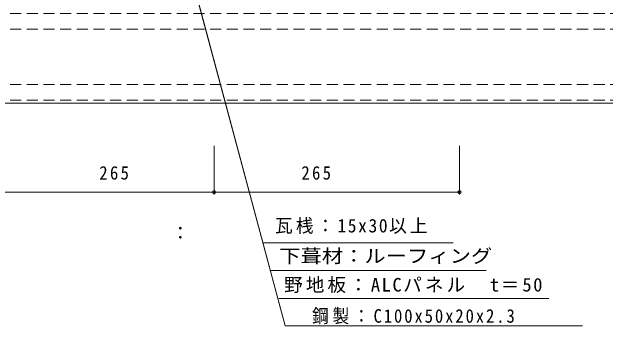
# Model space of a CAD drawing. Units: millimetres, scale not verified. Extents: x -694 to 616, y -441 to 451.
# Drawn here: x -33 to 616, y -441 to -101 of the extents above; entities that cross this region are included whole.
import ezdxf
from ezdxf.enums import TextEntityAlignment as Align

# ---------------------------------------------------------------- set-up
doc = ezdxf.new("R2010")
doc.units = ezdxf.units.MM
doc.header["$LTSCALE"] = 10
doc.linetypes.add('DASHED1', pattern=[1.8, 1.2, -0.6])
for name, color, linetype, lineweight in [('0-0_LAYER001', 4, 'Continuous', 18), ('0-1_LAYER004', 7, 'Continuous', 18), ('0-2_LAYER006', 7, 'Continuous', 18)]:
    doc.layers.add(name, color=color, linetype=linetype, lineweight=lineweight)
doc.styles.add('ＭＳ ゴシック', font='')
doc.styles.get('ＭＳ ゴシック').set_extended_font_data('MS Gothic')

msp = doc.modelspace()

# ---------------------------------------------------------------- linework, layer by layer
at = {"layer": '0-0_LAYER001', "color": 1, "linetype": 'DASHED1'}
for p, q in [((-323.4, -102.72), (615.56, -102.72)), ((-323.4, -119.52), (615.56, -119.52)), ((-323.4, -179.52), (615.56, -179.52)), ((-323.4, -196.32), (615.56, -196.32))]:
    msp.add_line(p, q, dxfattribs=at)
at = {"layer": '0-0_LAYER001', "color": 2}
for p, q in [((-323.4, -199.52), (615.56, -199.52)), ((184.86, -298.37), (184.86, -245.87)), ((449.86, -298.37), (449.86, -245.87)), ((-80.14, -295.87), (184.86, -295.87)), ((184.86, -295.87), (449.86, -295.87)), ((238.15, -350.75), (442.98, -350.75)), ((245.06, -380.61), (478.6, -380.61)), ((254.61, -410.71), (546.23, -410.71))]:
    msp.add_line(p, q, dxfattribs=at)
msp.add_lwpolyline([(154.92, -41.75), (261.78, -440.57), (582.78, -440.57)], dxfattribs=at)
for centre in [(184.86, -295.87), (184.86, -295.87), (449.86, -295.87)]:
    msp.add_circle(centre, 1.7, dxfattribs=at)
at = {"layer": '0-1_LAYER004'}
for p, q in [((154.92, -41.75), (261.78, -440.57)), ((184.86, -298.37), (184.86, -245.87)), ((449.86, -297.57), (449.86, -245.87)), ((-300.14, -295.87), (449.86, -295.87)), ((238.15, -350.75), (442.98, -350.75)), ((245.06, -380.61), (477.24, -380.61)), ((254.61, -410.71), (536.82, -410.71)), ((261.78, -440.57), (582.78, -440.57))]:
    msp.add_line(p, q, dxfattribs=at)
msp.add_lwpolyline([(615.56, -199.52), (-323.4, -199.52), (-323.4, -196.32)], dxfattribs=at)

# ---------------------------------------------------------------- texts
at = {"layer": '0-2_LAYER006', "style": 'ＭＳ ゴシック'}
msp.add_text('：', height=14.66, dxfattribs=at).set_placement((138.39, -351.59), align=Align.BOTTOM_LEFT)
at = {"layer": '0-2_LAYER006', "style": 'ＭＳ ゴシック', "width": 1.15}
msp.add_text('下葺材：ルーフィング', height=14.66, dxfattribs=at).set_placement((255.2, -376.56), align=Align.BOTTOM_LEFT)
at = {"layer": '0-2_LAYER006', "char_height": 14.66, "attachment_point": 7, "style": 'ＭＳ ゴシック'}
for s, insert in [('\\T1.28;\\W0.9;265', (60.95, -282.54)), ('\\T1.28;\\W0.9;265', (279.15, -282.54)), ('\\T1.18;\\W0.95;瓦桟：15x30以上', (250.77, -341.08)), ('\\T1.17;野地板：ALCパネル\u3000t＝50', (260.53, -404.94)), ('\\T1.23;\\W0.9;\u3000鋼製：C100x50x20x2.3', (268.51, -438.65))]:
    msp.add_mtext(s, dxfattribs=dict(at, insert=insert))

doc.saveas('drawing.dxf')
